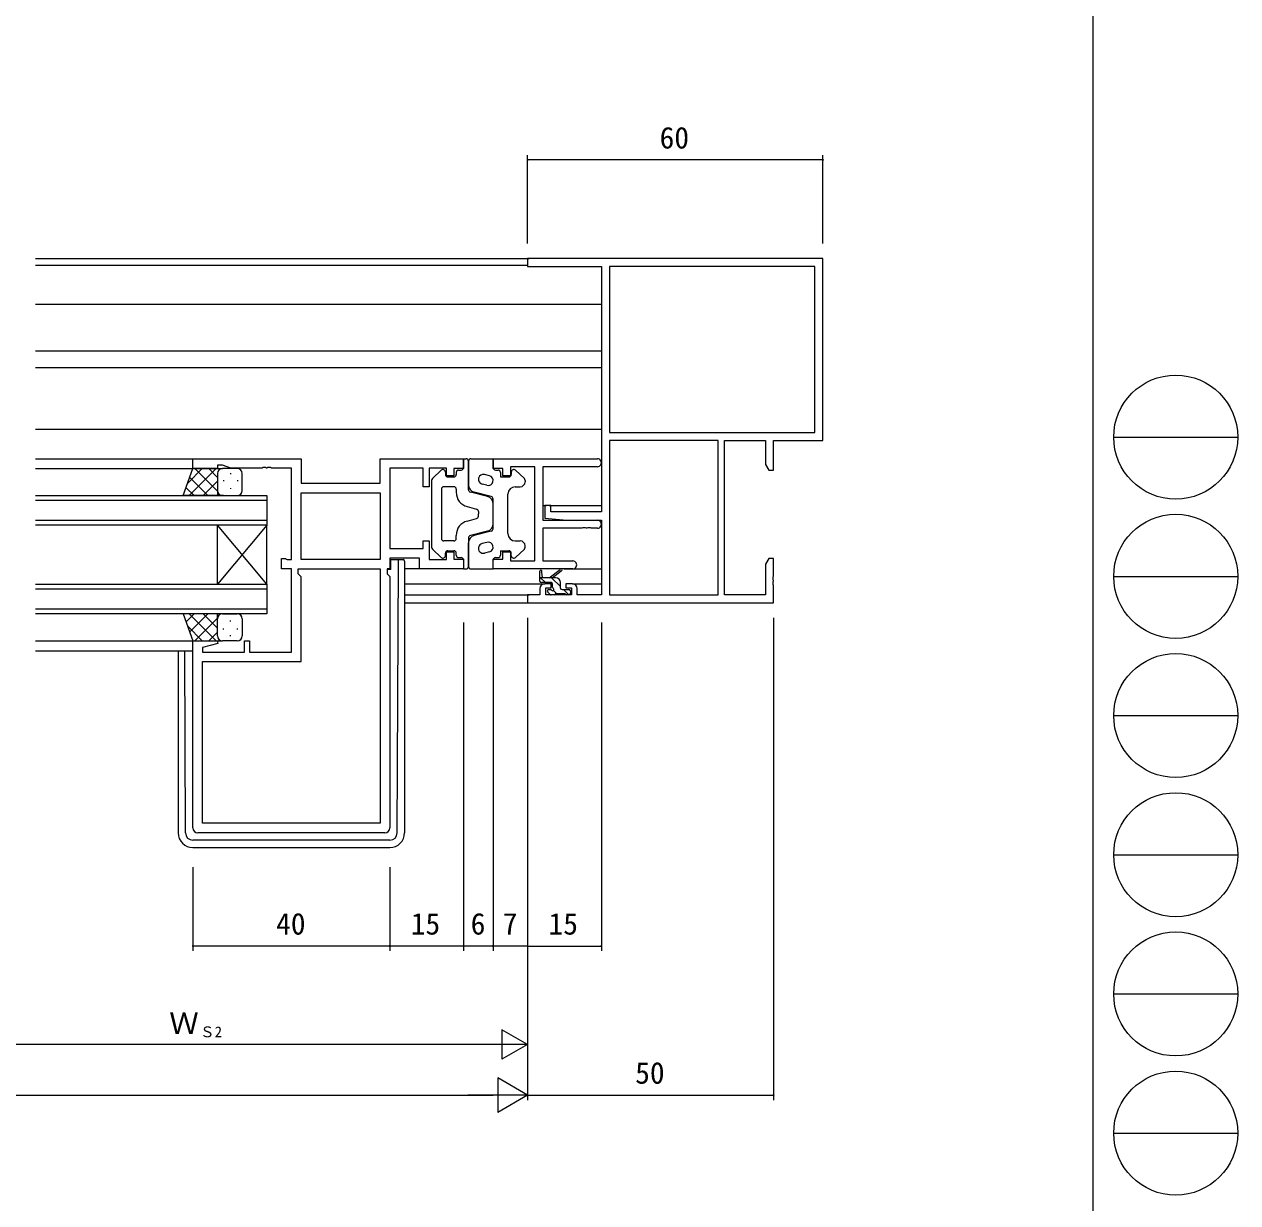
# Model space of a CAD drawing. Units: millimetres, scale not verified. Extents: x -567 to 567, y -403 to 403.
# Drawn here: x 320.1 to 566.7, y -239.4 to 0 of the extents above; entities that cross this region are included whole.
import ezdxf
from ezdxf.enums import TextEntityAlignment as Align

# ---------------------------------------------------------------- set-up
doc = ezdxf.new("R2010")
doc.units = ezdxf.units.MM
doc.header["$LTSCALE"] = 2
for name, color, linetype, lineweight in [('0-0_0', 2, 'Continuous', 9), ('0-1_USER1', 4, 'Continuous', 9), ('0-2_YKK_ZWAK', 6, 'Continuous', 9), ('0-4_YKK_12', 7, 'Continuous', 9), ('0-5_YKK_13', 7, 'Continuous', 9)]:
    doc.layers.add(name, color=color, linetype=linetype, lineweight=lineweight)
doc.styles.add('ＭＳ ゴシック', font='')
doc.styles.get('ＭＳ ゴシック').set_extended_font_data('MS Gothic')

msp = doc.modelspace()

# ---------------------------------------------------------------- linework, layer by layer
at = {"layer": '0-0_0'}
for p, q in [((322.416, -47.563), (422.716, -47.563)), ((322.416, -48.963), (422.416, -48.963)), ((322.416, -56.863), (437.416, -56.863)), ((322.416, -66.363), (437.416, -66.363)), ((322.416, -69.763), (437.416, -69.763)), ((322.416, -82.263), (437.416, -82.263)), ((322.416, -88.263), (354.716, -88.263)), ((322.416, -90.263), (354.916, -90.263)), ((322.416, -95.761), (369.415, -95.761)), ((369.415, -95.761), (369.415, -101.761)), ((369.415, -96.761), (322.416, -96.761)), ((425.546, -97.763), (426.216, -97.763)), ((426.816, -97.763), (437.416, -97.763)), ((322.416, -100.761), (369.415, -100.761)), ((369.415, -101.761), (322.416, -101.761)), ((359.415, -113.761), (359.415, -101.761)), ((369.415, -101.761), (359.415, -113.761)), ((369.415, -113.761), (359.415, -101.761)), ((369.415, -113.761), (369.415, -101.761)), ((437.302, -101.163), (437.416, -101.163)), ((401.208, -110.663), (397.416, -110.663)), ((429.843, -110.663), (437.416, -110.663)), ((322.416, -113.761), (369.415, -113.761)), ((369.415, -114.761), (322.416, -114.761)), ((369.415, -113.761), (369.415, -119.761)), ((397.416, -113.663), (425.916, -113.663)), ((431.516, -113.663), (437.416, -113.663)), ((397.416, -115.933), (422.716, -115.933)), ((397.416, -117.563), (422.716, -117.563)), ((322.416, -118.761), (369.415, -118.761)), ((369.415, -119.761), (322.416, -119.761)), ((322.416, -125.263), (354.916, -125.263)), ((322.416, -127.263), (354.416, -127.263))]:
    msp.add_line(p, q, dxfattribs=at)
at = {"layer": '0-1_USER1'}
for p, q in [((409.416, -90.063), (409.416, -88.263)), ((409.416, -88.263), (409.916, -88.263)), ((410.416, -94.577), (410.416, -88.763)), ((410.416, -88.763), (410.416, -93.603)), ((410.916, -88.263), (415.416, -88.263)), ((415.416, -88.263), (415.416, -90.063)), ((352.452, -95.764), (354.416, -90.264)), ((356.319, -90.264), (353.359, -93.225)), ((359.148, -90.264), (353.648, -95.764)), ((354.416, -90.264), (360.416, -90.264)), ((359.416, -94.885), (354.796, -90.264)), ((359.416, -92.056), (357.624, -90.264)), ((363.416, -90.264), (360.416, -90.264)), ((362.053, -91.184), (362.053, -91.384)), ((403.071, -92.315), (404.871, -90.601)), ((405.716, -90.963), (405.716, -91.463)), ((407.916, -91.063), (407.916, -91.463)), ((408.416, -90.563), (408.916, -90.563)), ((415.916, -90.563), (416.416, -90.563)), ((416.916, -91.063), (416.916, -91.963)), ((419.116, -90.963), (419.116, -91.463)), ((421.761, -92.315), (419.961, -90.601)), ((357.467, -95.764), (353.772, -92.069)), ((359.416, -92.825), (356.476, -95.764)), ((359.416, -91.264), (359.416, -94.864)), ((359.416, -91.664), (359.416, -95.764)), ((360.638, -92.599), (360.638, -92.799)), ((363.468, -92.599), (363.468, -92.799)), ((364.416, -94.765), (364.416, -91.264)), ((402.916, -92.677), (402.916, -106.249)), ((406.216, -91.963), (407.416, -91.963)), ((414.164, -93.671), (413.164, -93.411)), ((414.668, -91.736), (413.668, -91.476)), ((416.916, -91.963), (418.616, -91.963)), ((421.916, -92.677), (421.916, -92.963)), ((360.638, -95.764), (352.452, -95.764)), ((354.639, -95.764), (353.027, -94.153)), ((359.416, -95.653), (359.305, -95.764)), ((360.416, -95.764), (363.416, -95.764)), ((362.053, -94.214), (362.053, -94.414)), ((404.916, -94.463), (404.916, -104.463)), ((407.416, -93.963), (405.416, -93.963)), ((407.916, -94.463), (407.916, -95.093)), ((414.293, -95.971), (410.79, -95.06)), ((415.042, -95.966), (411.539, -95.055)), ((418.416, -103.463), (418.416, -95.463)), ((419.916, -93.963), (420.916, -93.963)), ((410.161, -97.997), (412.042, -98.486)), ((415.416, -102.477), (415.416, -96.45)), ((415.416, -101.503), (415.416, -97.423)), ((410.161, -100.93), (412.042, -100.441)), ((412.416, -98.97), (412.416, -99.463)), ((412.416, -99.957), (412.416, -99.463)), ((414.293, -102.955), (410.79, -103.866)), ((415.042, -102.96), (411.539, -103.871)), ((407.416, -104.963), (405.416, -104.963)), ((407.916, -104.463), (407.916, -103.833)), ((414.164, -105.255), (413.164, -105.515)), ((419.916, -104.963), (420.916, -104.963)), ((421.916, -106.249), (421.916, -105.963)), ((403.071, -106.611), (404.871, -108.325)), ((405.716, -107.963), (405.716, -107.463)), ((406.216, -106.963), (407.416, -106.963)), ((407.916, -107.863), (407.916, -107.463)), ((408.416, -108.363), (408.916, -108.363)), ((414.668, -107.191), (413.668, -107.451)), ((415.916, -108.363), (416.416, -108.363)), ((416.916, -106.963), (416.916, -107.863)), ((416.916, -106.963), (418.616, -106.963)), ((419.116, -107.963), (419.116, -107.463)), ((421.761, -106.611), (419.961, -108.325)), ((394.616, -110.763), (393.913, -110.763)), ((394.616, -110.763), (394.616, -108.763)), ((395.928, -164.275), (396.208, -109.763)), ((397.416, -109.063), (397.416, -109.763)), ((397.416, -109.763), (397.416, -164.263)), ((409.416, -108.863), (409.416, -110.663)), ((409.416, -110.663), (409.916, -110.663)), ((410.916, -110.663), (415.416, -110.663)), ((415.416, -110.663), (415.416, -108.863)), ((426.816, -112.433), (429.034, -110.751)), ((424.916, -113.133), (424.916, -111.134)), ((428.116, -112.433), (424.916, -112.433)), ((426.063, -113.433), (425.063, -112.433)), ((425.216, -111.307), (425.415, -112.433)), ((429.116, -114.241), (427.308, -112.433)), ((427.416, -112.433), (429.235, -111.032)), ((427.216, -113.433), (425.216, -113.433)), ((427.004, -115.845), (426.504, -115.345)), ((426.716, -114.833), (427.055, -114.833)), ((427.516, -114.372), (427.516, -113.733)), ((428.363, -115.733), (427.664, -115.035)), ((430.116, -115.733), (428.016, -115.733)), ((429.116, -114.533), (429.116, -113.433)), ((429.416, -114.833), (430.816, -114.833)), ((430.808, -115.933), (429.708, -114.833)), ((431.116, -115.133), (431.116, -115.633)), ((427.816, -115.933), (427.216, -115.933)), ((430.816, -115.933), (430.316, -115.933)), ((352.452, -119.763), (354.416, -125.263)), ((360.638, -119.763), (352.452, -119.763)), ((354.639, -119.763), (353.027, -121.375)), ((359.148, -125.263), (353.648, -119.763)), ((357.467, -119.763), (353.772, -123.459)), ((359.416, -120.643), (354.796, -125.263)), ((359.416, -122.703), (356.476, -119.763)), ((359.416, -119.875), (359.305, -119.763)), ((359.416, -123.863), (359.416, -119.763)), ((359.416, -124.263), (359.416, -120.663)), ((360.416, -119.763), (363.416, -119.763)), ((364.416, -120.763), (364.416, -124.263)), ((356.319, -125.263), (353.359, -122.302)), ((360.638, -122.928), (360.638, -122.728)), ((362.053, -121.313), (362.053, -121.113)), ((363.468, -122.928), (363.468, -122.728)), ((354.416, -125.263), (360.416, -125.263)), ((359.416, -123.471), (357.624, -125.263)), ((363.416, -125.263), (360.416, -125.263)), ((362.053, -124.343), (362.053, -124.143)), ((351.416, -127.263), (351.416, -164.263)), ((352.904, -164.275), (352.762, -127.263)), ((394.428, -165.763), (354.404, -165.763)), ((354.416, -167.263), (394.416, -167.263))]:
    msp.add_line(p, q, dxfattribs=at)
for points in [[(410.416, -104.35), (410.416, -110.163), (410.416, -105.323)], [(394.616, -108.763), (395.916, -108.763), (396.216, -108.763)], [(396.208, -109.763), (396.216, -108.763), (397.116, -108.763)]]:
    msp.add_lwpolyline(points, dxfattribs=at)
for centre, radius, start, end in [((409.916, -88.763), 0.5, 0, 90), ((410.916, -88.763), 0.5, 90, 180), ((360.416, -91.264), 1, 90, 180), ((360.416, -91.264), 1, 90, 180), ((363.416, -91.264), 1, 0, 90), ((405.216, -90.963), 0.5, 0, 133.60282), ((408.416, -91.063), 0.5, 90, 180), ((408.916, -90.063), 0.5, 270, 0), ((415.916, -90.063), 0.5, 180, 270), ((416.416, -91.063), 0.5, 0, 90), ((419.616, -90.963), 0.5, 46.39718, 180), ((403.416, -92.677), 0.5, 133.60282, 180), ((406.216, -91.463), 0.5, 180, 270), ((407.416, -91.463), 0.5, 270, 0), ((411.916, -93.603), 1.5, 180, 255.42578), ((413.416, -92.443), 1, 75.42578, 255.42578), ((414.416, -92.703), 1, 255.42578, 75.42578), ((418.616, -91.463), 0.5, 270, 0), ((420.916, -92.963), 1, 270, 0), ((421.416, -92.677), 0.5, 0, 46.39718), ((360.416, -94.764), 1, 180, 270), ((360.416, -94.764), 1, 180, 270), ((363.416, -94.764), 1, 270, 0), ((405.416, -94.463), 0.5, 90, 180), ((407.416, -94.463), 0.5, 0, 90), ((410.916, -95.093), 3, 180, 255.42578), ((410.916, -94.577), 0.5, 180, 255.42578), ((413.916, -97.423), 1.5, 0, 75.42578), ((414.916, -96.45), 0.5, 0, 75.42578), ((419.916, -95.463), 1.5, 90, 180), ((411.916, -98.97), 0.5, 0, 75.42578), ((410.916, -103.833), 3, 104.57422, 180), ((411.916, -99.957), 0.5, 284.57422, 0), ((413.916, -101.503), 1.5, 284.57422, 0), ((414.916, -102.477), 0.5, 284.57422, 0), ((419.916, -103.463), 1.5, 180, 270), ((405.416, -104.463), 0.5, 180, 270), ((407.416, -104.463), 0.5, 270, 0), ((410.916, -104.35), 0.5, 104.57422, 180), ((411.916, -105.323), 1.5, 104.57422, 180), ((413.416, -106.483), 1, 104.57422, 284.57422), ((414.416, -106.223), 1, 284.57422, 104.57422), ((420.916, -105.963), 1, 0, 90), ((403.416, -106.249), 0.5, 180, 226.39718), ((405.216, -107.963), 0.5, 226.39718, 0), ((406.216, -107.463), 0.5, 90, 180), ((407.416, -107.463), 0.5, 0, 90), ((408.416, -107.863), 0.5, 180, 270), ((408.916, -108.863), 0.5, 0, 90), ((415.916, -108.863), 0.5, 90, 180), ((416.416, -107.863), 0.5, 270, 0), ((418.616, -107.463), 0.5, 0, 90), ((419.616, -107.963), 0.5, 180, 313.60282), ((421.416, -106.249), 0.5, 313.60282, 0), ((397.116, -109.063), 0.3, 0, 90), ((409.916, -110.163), 0.5, 270, 0), ((410.916, -110.163), 0.5, 180, 270), ((425.116, -111.134), 0.2, 300, 180), ((429.216, -110.833), 0.2, 275.58289, 155.58289), ((425.216, -113.133), 0.3, 180, 270), ((428.116, -113.433), 1, 0, 90), ((426.716, -115.133), 0.3, 90, 225), ((427.216, -115.633), 0.3, 225, 270), ((427.055, -115.133), 0.3, 33.05573, 90), ((427.216, -113.733), 0.3, 0, 90), ((427.516, -114.833), 0.25, 213.05573, 56.94427), ((427.816, -114.372), 0.3, 180, 236.94427), ((427.816, -115.733), 0.2, 270, 0), ((429.416, -114.533), 0.3, 180, 270), ((430.316, -115.733), 0.2, 180, 270), ((430.816, -115.133), 0.3, 0, 90), ((430.816, -115.633), 0.3, 270, 0), ((360.416, -120.763), 1, 90, 180), ((360.416, -120.763), 1, 90, 180), ((363.416, -120.763), 1, 360, 90), ((360.416, -124.263), 1, 180, 270), ((360.416, -124.263), 1, 180, 270), ((363.416, -124.263), 1, 270, 360), ((354.416, -164.263), 3, 180, 270), ((354.404, -164.263), 1.5, 180.45233, 270), ((394.416, -164.263), 3, 270, 0), ((394.428, -164.263), 1.5, 270, 359.54767)]:
    msp.add_arc(centre, radius, start, end, dxfattribs=at)
at = {"layer": '0-2_YKK_ZWAK'}
for p, q in [((422.416, -44.563), (422.416, -26.563)), ((482.416, -44.563), (482.416, -26.563)), ((482.416, -27.563), (422.416, -27.563)), ((422.416, -120.563), (422.416, -218.563)), ((422.416, -120.563), (422.416, -218.563)), ((472.416, -120.563), (472.416, -218.563)), ((409.416, -121.563), (409.416, -188.263)), ((415.416, -121.563), (415.416, -188.263)), ((415.416, -121.563), (415.416, -188.263)), ((422.416, -121.563), (422.416, -188.263)), ((422.416, -121.563), (422.416, -188.263)), ((437.416, -121.563), (437.416, -188.263)), ((354.416, -171.263), (354.416, -188.263)), ((394.416, -171.263), (394.416, -188.263)), ((394.416, -171.263), (394.416, -188.263)), ((409.416, -171.263), (409.416, -188.263)), ((422.416, -171.263), (422.416, -208.263)), ((394.416, -187.263), (354.416, -187.263)), ((409.416, -187.263), (394.416, -187.263)), ((415.416, -187.263), (409.416, -187.263)), ((422.416, -187.263), (415.416, -187.263)), ((422.416, -187.263), (437.416, -187.263)), ((417.22, -204.263), (417.22, -210.263)), ((422.416, -207.263), (417.22, -204.263)), ((416.416, -207.263), (293.416, -207.263)), ((422.416, -207.263), (412.024, -207.263)), ((422.416, -207.263), (417.22, -210.263)), ((416.354, -214.063), (416.354, -221.063)), ((422.416, -217.563), (416.354, -214.063)), ((-50.584, -217.563), (415.416, -217.563)), ((422.416, -217.563), (410.292, -217.563)), ((422.416, -217.563), (416.354, -221.063)), ((422.416, -217.563), (472.416, -217.563))]:
    msp.add_line(p, q, dxfattribs=at)
for centre, start, end in [((422.416, -27.563), 0, 180), ((422.416, -27.563), 180, 0), ((482.416, -27.563), 0, 180), ((482.416, -27.563), 180, 0), ((354.416, -187.263), 0, 180), ((354.416, -187.263), 180, 0), ((394.416, -187.263), 0, 180), ((394.416, -187.263), 0, 180), ((394.416, -187.263), 180, 0), ((394.416, -187.263), 180, 0), ((409.416, -187.263), 0, 180), ((409.416, -187.263), 0, 180), ((409.416, -187.263), 180, 0), ((409.416, -187.263), 180, 0), ((415.416, -187.263), 0, 180), ((415.416, -187.263), 0, 180), ((415.416, -187.263), 180, 0), ((415.416, -187.263), 180, 0), ((422.416, -187.263), 0, 180), ((422.416, -187.263), 0, 180), ((422.416, -187.263), 180, 0), ((422.416, -187.263), 180, 0), ((437.416, -187.263), 0, 180), ((437.416, -187.263), 180, 0), ((472.416, -217.563), 0, 180), ((472.416, -217.563), 180, 0)]:
    msp.add_arc(centre, 0.106, start, end, dxfattribs=at)
at = {"layer": '0-4_YKK_12'}
for p, q in [((482.416, -47.563), (422.416, -47.563)), ((422.416, -47.563), (422.416, -49.193)), ((422.416, -49.193), (437.416, -49.193)), ((437.416, -49.193), (437.416, -99.063)), ((480.786, -49.193), (439.046, -49.193)), ((480.786, -49.193), (439.046, -49.193)), ((439.046, -49.193), (439.046, -82.933)), ((480.786, -82.933), (480.786, -49.193)), ((482.416, -84.563), (482.416, -47.563)), ((439.046, -82.933), (480.786, -82.933)), ((461.116, -84.563), (439.046, -84.563)), ((439.046, -84.563), (439.046, -115.933)), ((439.046, -84.563), (439.046, -115.933)), ((461.116, -115.933), (461.116, -84.563)), ((462.416, -115.933), (462.416, -84.563)), ((462.416, -84.563), (470.786, -84.563)), ((470.786, -84.563), (470.786, -89.472)), ((472.416, -84.563), (482.416, -84.563)), ((472.416, -90.563), (472.416, -84.563)), ((415.416, -88.263), (436.601, -88.263)), ((470.786, -89.472), (471.416, -90.563)), ((471.416, -90.563), (472.416, -90.563)), ((376.416, -95.193), (392.486, -95.193)), ((427.116, -97.763), (425.916, -97.763)), ((425.916, -97.763), (425.916, -100.369)), ((427.116, -99.063), (427.116, -97.763)), ((425.916, -100.369), (430.416, -100.763)), ((437.416, -99.063), (427.116, -99.063)), ((430.416, -100.763), (437.416, -100.763)), ((437.416, -100.763), (437.416, -115.933)), ((392.486, -110.663), (392.486, -162.333)), ((471.416, -108.563), (470.786, -109.654)), ((470.786, -109.654), (470.786, -115.933)), ((472.416, -108.563), (471.416, -108.563)), ((472.416, -112.105), (472.416, -108.563)), ((394.416, -112.193), (394.416, -163.263)), ((472.296, -112.288), (472.416, -112.105)), ((472.296, -112.838), (472.296, -112.288)), ((472.416, -113.021), (472.296, -112.838)), ((472.296, -113.288), (472.416, -113.105)), ((472.296, -113.838), (472.296, -113.288)), ((472.416, -113.105), (472.416, -113.021)), ((424.916, -114.663), (424.916, -115.933)), ((427.216, -113.663), (425.916, -113.663)), ((426.116, -115.933), (426.116, -114.463)), ((426.116, -114.463), (427.216, -114.463)), ((427.216, -114.463), (427.216, -113.663)), ((430.216, -113.663), (430.216, -114.463)), ((431.516, -113.663), (430.216, -113.663)), ((430.216, -114.463), (431.316, -114.463)), ((431.316, -114.463), (431.316, -115.933)), ((432.516, -115.933), (432.516, -114.663)), ((472.416, -114.021), (472.296, -113.838)), ((472.416, -117.563), (472.416, -114.021)), ((422.416, -115.933), (422.416, -117.563)), ((424.916, -115.933), (422.416, -115.933)), ((422.416, -117.563), (472.416, -117.563)), ((431.316, -115.933), (426.116, -115.933)), ((437.416, -115.933), (432.516, -115.933)), ((439.046, -115.933), (461.116, -115.933)), ((470.786, -115.933), (462.416, -115.933)), ((393.416, -164.263), (355.416, -164.263))]:
    msp.add_line(p, q, dxfattribs=at)
for points in [[(354.416, -163.263), (354.416, -125.263), (359.376, -125.263), (359.445, -125.786), (356.346, -126.616), (356.346, -127.533), (364.916, -127.533), (364.916, -125.263), (365.916, -125.263), (365.916, -127.533), (374.416, -127.533), (374.416, -110.663), (372.416, -110.663), (372.416, -108.563), (373.216, -108.563), (373.38, -108.648), (373.543, -108.733), (374.416, -108.733), (374.416, -90.193), (370.374, -90.193), (370.191, -90.073), (369.641, -90.073), (369.458, -90.193), (369.374, -90.193), (369.191, -90.073), (368.641, -90.073), (368.458, -90.193), (362.147, -90.193), (360.416, -89.563), (359.416, -89.563), (359.416, -90.263), (354.416, -90.263), (354.416, -88.263), (376.416, -88.263), (376.416, -93.263), (392.486, -93.263), (392.486, -88.263), (409.416, -88.263), (409.416, -90.263), (407.416, -90.263)], [(431.601, -110.663), (415.416, -110.663), (415.416, -108.663), (417.416, -108.663), (417.416, -107.163), (418.916, -107.163), (418.916, -109.033), (423.916, -109.033), (423.916, -89.893), (418.916, -89.893), (418.916, -91.763), (417.416, -91.763), (417.416, -90.263), (415.416, -90.263), (415.416, -88.263)], [(407.416, -90.263), (407.416, -91.763), (405.916, -91.763), (405.916, -90.193), (402.416, -90.193), (402.416, -93.963), (401.216, -93.963), (401.216, -90.193), (394.416, -90.193), (394.416, -106.533), (401.216, -106.533), (401.216, -104.963), (402.416, -104.963), (402.416, -108.733), (405.916, -108.733), (405.916, -107.163), (407.416, -107.163), (407.416, -108.663), (409.416, -108.663), (409.416, -110.663), (400.486, -110.663), (400.486, -108.463), (394.416, -108.463), (394.416, -110.663), (393.886, -110.663), (393.886, -111.663), (394.416, -112.193)], [(436.601, -89.893), (425.546, -89.893), (425.546, -100.763), (436.601, -100.763)], [(436.601, -102.393), (435.374, -102.393), (435.191, -102.273), (434.641, -102.273), (434.458, -102.393), (434.374, -102.393), (434.191, -102.273), (433.641, -102.273), (433.458, -102.393), (425.546, -102.393), (425.546, -109.033), (431.601, -109.033)]]:
    msp.add_lwpolyline(points, dxfattribs=at)
for points in [[(376.416, -95.193), (392.486, -95.193), (392.486, -108.733), (376.416, -108.733)], [(392.486, -110.663), (392.486, -162.333), (356.346, -162.333), (356.346, -129.463), (376.416, -129.463), (376.416, -112.263), (375.816, -111.663), (375.816, -110.663)]]:
    msp.add_lwpolyline(points, close=True, dxfattribs=at)
for centre, radius, start, end in [((436.601, -89.078), 0.815, 269.99999, 90.00001), ((436.601, -101.578), 0.815, 269.99999, 90.00001), ((431.601, -109.848), 0.815, 269.99999, 90.00001), ((425.916, -114.663), 1, 90.00001, 179.99999), ((431.516, -114.663), 1, 0.00001, 89.99999), ((355.416, -163.263), 1, 180.00001, 269.99999), ((393.416, -163.263), 1, 270.00001, 359.99999)]:
    msp.add_arc(centre, radius, start, end, dxfattribs=at)
at = {"layer": '0-5_YKK_13'}
for p, q in [((537.274, 399), (537.274, -351)), ((541.526, -83.88), (566.726, -83.88)), ((541.526, -112.16), (566.726, -112.16)), ((541.526, -140.44), (566.726, -140.44)), ((541.526, -168.72), (566.726, -168.72)), ((541.526, -197), (566.726, -197)), ((541.526, -225.28), (566.726, -225.28))]:
    msp.add_line(p, q, dxfattribs=at)
for centre in [(554.126, -83.88), (554.126, -112.16), (554.126, -140.44), (554.126, -168.72), (554.126, -197), (554.126, -225.28)]:
    msp.add_circle(centre, 12.6, dxfattribs=at)

# ---------------------------------------------------------------- texts
at = {"layer": '0-2_YKK_ZWAK', "style": 'ＭＳ ゴシック'}
for s, height, p in [('60', 4.399, (449.248, -26.563)), ('40', 4.399, (371.322, -186.263)), ('15', 4.399, (398.675, -186.263)), ('6', 4.399, (410.857, -186.263)), ('7', 4.399, (417.369, -186.263)), ('15', 4.399, (426.675, -186.263)), ('Ｗ', 4.399, (349.604, -206.463)), ('Ｓ2', 2.199, (355.842, -206.463)), ('50', 4.399, (444.285, -216.563))]:
    msp.add_text(s, height=height, dxfattribs=at).set_placement(p, align=Align.BOTTOM_LEFT)

doc.saveas('drawing.dxf')
